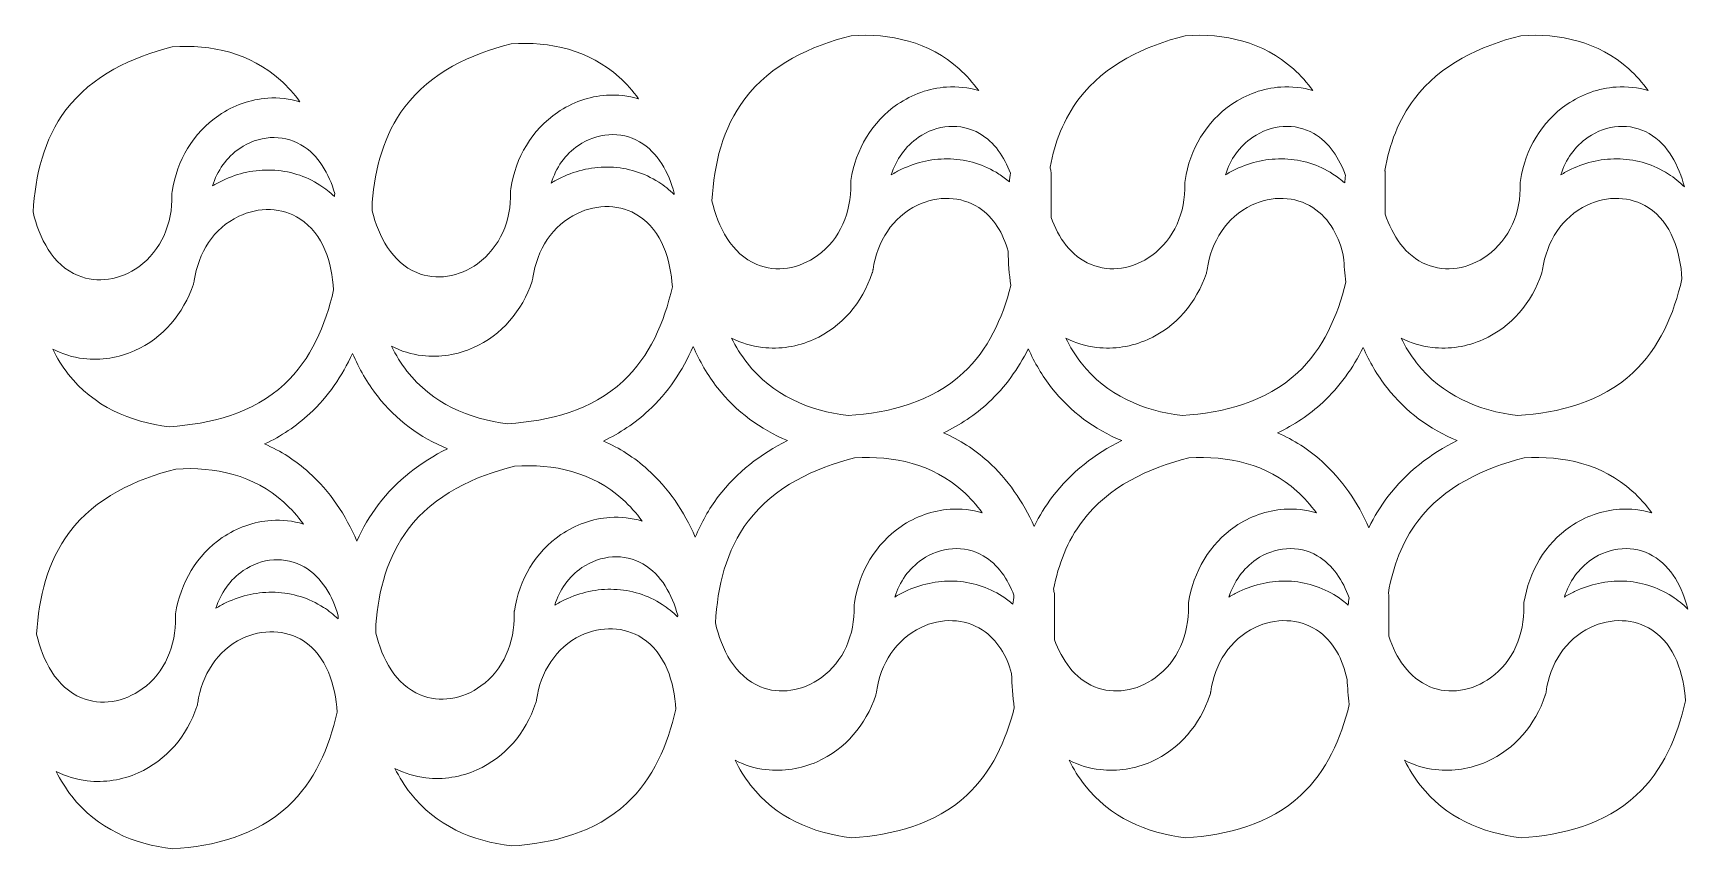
# Model space of a CAD drawing. Header units: millimetres. Extents: x -1200 to 1200, y -590 to 593.
import ezdxf

# ---------------------------------------------------------------- set-up
doc = ezdxf.new("R2010")
doc.units = ezdxf.units.MM
doc.header["$MEASUREMENT"] = 0
doc.layers.add('Layer 1', color=7, linetype='Continuous')

msp = doc.modelspace()

# ---------------------------------------------------------------- linework, layer by layer
at = {"layer": 'Layer 1', "color": 250, "lineweight": 20}
for points, knots in [([(-841.3553, 524.9868), (-830.8166, 515.5283), (-821.4278, 504.9476), (-813.106, 493.5135), (-828.1597, 498.0239), (-843.9232, 499.7943), (-859.783, 498.7394), (-885.1334, 497.0533), (-909.6625, 488.2411), (-930.8228, 473.7829), (-967.8955, 448.4522), (-991.4775, 408.435), (-998.4684, 363.321), (-998.4684, 363.321), (-998.5676, 362.6809), (-998.5676, 362.6809), (-998.7662, 361.3993), (-998.8494, 360.1341), (-998.8203, 358.8367), (-998.8203, 358.8367), (-998.8039, 358.1065), (-998.8039, 358.1065), (-997.8886, 317.2079), (-1013.9468, 278.071), (-1046.8988, 254.2897), (-1059.8652, 244.9319), (-1074.8466, 238.5159), (-1090.5328, 236.19), (-1105.5507, 233.963), (-1120.7877, 235.5588), (-1134.9046, 241.3854), (-1171.9002, 256.655), (-1191.2407, 295.9103), (-1200.0935, 333.8792), (-1197.0166, 386.8404), (-1184.5929, 439.1415), (-1152.4071, 481.6684), (-1114.4728, 531.7908), (-1056.6262, 558.3143), (-998.1782, 573.1699), (-941.1204, 576.9624), (-885.3653, 564.4852), (-841.3553, 524.9868)], [0, 0, 0, 0, 0.071428571, 0.071428571, 0.071428571, 0.142857143, 0.142857143, 0.142857143, 0.214285714, 0.214285714, 0.214285714, 0.285714286, 0.285714286, 0.285714286, 0.357142857, 0.357142857, 0.357142857, 0.428571429, 0.428571429, 0.428571429, 0.5, 0.5, 0.5, 0.571428571, 0.571428571, 0.571428571, 0.642857143, 0.642857143, 0.642857143, 0.714285714, 0.714285714, 0.714285714, 0.785714286, 0.785714286, 0.785714286, 0.857142857, 0.857142857, 0.857142857, 0.928571429, 0.928571429, 0.928571429, 1, 1, 1, 1]), ([(-555.6446, 258.5903), (-568.6109, 249.2325), (-583.5924, 242.8166), (-599.2787, 240.4907), (-614.2964, 238.2637), (-629.5335, 239.8594), (-643.6504, 245.686), (-679.7482, 260.5851), (-699.0728, 298.3932), (-708.1764, 335.4173), (-708.1764, 335.4173), (-708.1764, 347.7489), (-708.1764, 347.7489), (-704.1763, 397.5398), (-691.3592, 446.0576), (-661.153, 485.969), (-623.2187, 536.0913), (-565.372, 562.6149), (-506.924, 577.4705), (-449.8664, 581.263), (-394.111, 568.7858), (-350.1011, 529.2875), (-339.5624, 519.829), (-330.1735, 509.2482), (-321.8518, 497.8141), (-336.9054, 502.3245), (-352.669, 504.0949), (-368.529, 503.04), (-393.8793, 501.3539), (-418.4084, 492.5416), (-439.5686, 478.0835), (-476.6392, 452.7543), (-500.2089, 412.7341), (-507.2131, 367.6284), (-507.2131, 367.6284), (-507.3125, 366.9883), (-507.3125, 366.9883), (-507.5121, 365.7024), (-507.5957, 364.433), (-507.5662, 363.1311), (-507.5662, 363.1311), (-507.5497, 362.4009), (-507.5497, 362.4009), (-506.6227, 321.4996), (-522.6936, 282.3709), (-555.6446, 258.5903)], [0, 0, 0, 0, 0.066666667, 0.066666667, 0.066666667, 0.133333333, 0.133333333, 0.133333333, 0.2, 0.2, 0.2, 0.266666667, 0.266666667, 0.266666667, 0.333333333, 0.333333333, 0.333333333, 0.4, 0.4, 0.4, 0.466666667, 0.466666667, 0.466666667, 0.533333333, 0.533333333, 0.533333333, 0.6, 0.6, 0.6, 0.666666667, 0.666666667, 0.666666667, 0.733333333, 0.733333333, 0.733333333, 0.8, 0.8, 0.8, 0.866666667, 0.866666667, 0.866666667, 0.933333333, 0.933333333, 0.933333333, 1, 1, 1, 1]), ([(-14.3099, 374.2643), (-13.3887, 333.3644), (-29.4535, 294.2316), (-62.4049, 270.4507), (-75.3712, 261.0929), (-90.3527, 254.677), (-106.0389, 252.351), (-121.0568, 250.1241), (-136.2938, 251.7198), (-150.4107, 257.5464), (-187.4063, 272.8161), (-206.7466, 312.0713), (-215.5995, 350.0401), (-212.5226, 403.0015), (-200.099, 455.3024), (-167.9131, 497.8295), (-129.9789, 547.9518), (-72.1321, 574.4753), (-13.6841, 589.3308), (43.3734, 593.1234), (99.1287, 580.6461), (143.1386, 541.1477), (153.6774, 531.6894), (163.0662, 521.1087), (171.388, 509.6745), (156.3344, 514.1849), (140.5709, 515.9552), (124.7109, 514.9005), (99.3607, 513.2145), (74.8315, 504.402), (53.6713, 489.944), (16.5995, 464.614), (-6.9762, 424.5953), (-13.9738, 379.4854), (-13.9738, 379.4854), (-14.0731, 378.8453), (-14.0731, 378.8453), (-14.2723, 377.5616), (-14.3557, 376.2942), (-14.3264, 374.9945), (-14.3264, 374.9945), (-14.3099, 374.2643), (-14.3099, 374.2643)], [0, 0, 0, 0, 0.071428571, 0.071428571, 0.071428571, 0.142857143, 0.142857143, 0.142857143, 0.214285714, 0.214285714, 0.214285714, 0.285714286, 0.285714286, 0.285714286, 0.357142857, 0.357142857, 0.357142857, 0.428571429, 0.428571429, 0.428571429, 0.5, 0.5, 0.5, 0.571428571, 0.571428571, 0.571428571, 0.642857143, 0.642857143, 0.642857143, 0.714285714, 0.714285714, 0.714285714, 0.785714286, 0.785714286, 0.785714286, 0.857142857, 0.857142857, 0.857142857, 0.928571429, 0.928571429, 0.928571429, 1, 1, 1, 1]), ([(627.7658, 541.1477), (638.3046, 531.6894), (647.6934, 521.1087), (656.0152, 509.6745), (640.9615, 514.1849), (625.198, 515.9553), (609.338, 514.9005), (583.9878, 513.2145), (559.4586, 504.402), (538.2985, 489.944), (501.2268, 464.614), (477.6509, 424.5952), (470.6534, 379.4854), (470.6534, 379.4854), (470.5541, 378.8453), (470.5541, 378.8453), (470.3549, 377.5616), (470.2715, 376.2942), (470.3008, 374.9945), (470.3008, 374.9945), (470.3173, 374.2643), (470.3173, 374.2643), (471.2385, 333.3644), (455.1737, 294.2316), (422.2223, 270.4507), (409.256, 261.0929), (394.2744, 254.677), (378.5883, 252.351), (363.5704, 250.1241), (348.3334, 251.7198), (334.2165, 257.5464), (305.0939, 269.5665), (286.9619, 296.4002), (276.2248, 325.7366), (276.2866, 326.4102), (276.3176, 327.087), (276.3176, 327.7648), (276.3176, 327.7648), (276.3176, 389.0743), (276.3176, 389.0743), (276.3176, 390.3752), (276.2057, 391.6411), (275.9774, 392.9206), (275.6271, 394.8835), (275.2642, 396.8441), (274.8893, 398.8023), (281.7616, 434.8192), (294.6739, 468.7079), (316.714, 497.8295), (354.6483, 547.9517), (412.495, 574.4753), (470.9429, 589.3308), (528.0005, 593.1234), (583.7559, 580.6461), (627.7658, 541.1477)], [0, 0, 0, 0, 0.055555556, 0.055555556, 0.055555556, 0.111111111, 0.111111111, 0.111111111, 0.166666667, 0.166666667, 0.166666667, 0.222222222, 0.222222222, 0.222222222, 0.277777778, 0.277777778, 0.277777778, 0.333333333, 0.333333333, 0.333333333, 0.388888889, 0.388888889, 0.388888889, 0.444444444, 0.444444444, 0.444444444, 0.5, 0.5, 0.5, 0.555555556, 0.555555556, 0.555555556, 0.611111111, 0.611111111, 0.611111111, 0.666666667, 0.666666667, 0.666666667, 0.722222222, 0.722222222, 0.722222222, 0.777777778, 0.777777778, 0.777777778, 0.833333333, 0.833333333, 0.833333333, 0.888888889, 0.888888889, 0.888888889, 0.944444444, 0.944444444, 0.944444444, 1, 1, 1, 1]), ([(957.38, 589.3308), (1014.4377, 593.1234), (1070.1931, 580.6461), (1114.203, 541.1478), (1124.7417, 531.6894), (1134.1306, 521.1086), (1142.4524, 509.6744), (1127.3986, 514.1849), (1111.635, 515.9553), (1095.775, 514.9005), (1070.425, 513.2145), (1045.8958, 504.402), (1024.7357, 489.944), (987.6639, 464.614), (964.088, 424.5953), (957.0905, 379.4854), (957.0905, 379.4854), (956.9912, 378.8453), (956.9912, 378.8453), (956.792, 377.5616), (956.7086, 376.2942), (956.7379, 374.9945), (956.7379, 374.9945), (956.7544, 374.2643), (956.7544, 374.2643), (957.6755, 333.3643), (941.6109, 294.2317), (908.6594, 270.4507), (895.6931, 261.0929), (880.7115, 254.677), (865.0253, 252.351), (850.0075, 250.1241), (834.7705, 251.7198), (820.6536, 257.5464), (789.903, 270.2386), (771.4093, 299.4518), (760.9448, 330.6335), (760.9448, 330.6335), (760.9448, 389.0743), (760.9448, 389.0743), (760.9448, 390.3753), (760.8328, 391.6413), (760.6045, 392.9208), (760.5464, 393.2463), (760.4879, 393.5717), (760.429, 393.897), (767.0405, 431.6847), (780.08, 467.3457), (803.1511, 497.8295), (841.0853, 547.9517), (898.9321, 574.4753), (957.38, 589.3308)], [0, 0, 0, 0, 0.058823529, 0.058823529, 0.058823529, 0.117647059, 0.117647059, 0.117647059, 0.176470588, 0.176470588, 0.176470588, 0.235294118, 0.235294118, 0.235294118, 0.294117647, 0.294117647, 0.294117647, 0.352941176, 0.352941176, 0.352941176, 0.411764706, 0.411764706, 0.411764706, 0.470588235, 0.470588235, 0.470588235, 0.529411765, 0.529411765, 0.529411765, 0.588235294, 0.588235294, 0.588235294, 0.647058824, 0.647058824, 0.647058824, 0.705882353, 0.705882353, 0.705882353, 0.764705882, 0.764705882, 0.764705882, 0.823529412, 0.823529412, 0.823529412, 0.882352941, 0.882352941, 0.882352941, 0.941176471, 0.941176471, 0.941176471, 1, 1, 1, 1]), ([(172.6079, 447.4527), (194.2046, 435.0089), (208.5017, 413.4035), (217.4158, 390.08), (216.8265, 385.8328), (216.3023, 381.5762), (215.8391, 377.3125), (210.9877, 381.4757), (205.8649, 385.3046), (200.4882, 388.7691), (179.3992, 402.358), (155.328, 409.7052), (130.5144, 410.6371), (106.1328, 411.5529), (81.6385, 406.2206), (59.5108, 395.6677), (54.3909, 393.2261), (49.4, 390.5099), (44.5591, 387.5355), (51.4711, 409.6693), (64.8443, 428.9322), (84.0599, 442.0614), (97.2096, 451.0462), (112.4776, 456.6169), (128.2399, 457.6655), (143.7431, 458.6968), (159.0265, 455.2781), (172.6079, 447.4527)], [0, 0, 0, 0, 0.111111111, 0.111111111, 0.111111111, 0.222222222, 0.222222222, 0.222222222, 0.333333333, 0.333333333, 0.333333333, 0.444444444, 0.444444444, 0.444444444, 0.555555556, 0.555555556, 0.555555556, 0.666666667, 0.666666667, 0.666666667, 0.777777778, 0.777777778, 0.777777778, 0.888888889, 0.888888889, 0.888888889, 1, 1, 1, 1]), ([(657.2352, 447.4527), (679.9509, 434.3642), (694.5638, 411.1755), (703.3706, 386.4805), (702.9114, 382.9485), (702.4964, 379.4106), (702.123, 375.868), (696.788, 380.5915), (691.1115, 384.9057), (685.1154, 388.7693), (664.0263, 402.3581), (639.9551, 409.7052), (615.1415, 410.6371), (590.76, 411.5529), (566.2657, 406.2205), (544.1381, 395.6677), (539.0182, 393.226), (534.0271, 390.5098), (529.186, 387.5353), (536.0981, 409.6693), (549.4714, 428.9322), (568.6871, 442.0614), (581.8368, 451.0462), (597.1048, 456.6169), (612.8671, 457.6655), (628.3705, 458.6968), (643.6536, 455.2782), (657.2352, 447.4527)], [0, 0, 0, 0, 0.111111111, 0.111111111, 0.111111111, 0.222222222, 0.222222222, 0.222222222, 0.333333333, 0.333333333, 0.333333333, 0.444444444, 0.444444444, 0.444444444, 0.555555556, 0.555555556, 0.555555556, 0.666666667, 0.666666667, 0.666666667, 0.777777778, 0.777777778, 0.777777778, 0.888888889, 0.888888889, 0.888888889, 1, 1, 1, 1]), ([(1055.1241, 442.0614), (1068.2739, 451.0462), (1083.5418, 456.6169), (1099.3042, 457.6655), (1114.8076, 458.6968), (1130.0907, 455.2782), (1143.6722, 447.4527), (1171.3658, 431.496), (1186.9197, 400.7069), (1194.8138, 370.0624), (1187.868, 376.9634), (1180.1328, 383.2404), (1171.5525, 388.7691), (1150.4635, 402.358), (1126.3922, 409.7052), (1101.5787, 410.6371), (1077.1971, 411.5529), (1052.7028, 406.2205), (1030.5752, 395.6677), (1025.4553, 393.2261), (1020.4643, 390.5098), (1015.6232, 387.5354), (1022.5353, 409.6693), (1035.9086, 428.9322), (1055.1241, 442.0614)], [0, 0, 0, 0, 0.125, 0.125, 0.125, 0.25, 0.25, 0.25, 0.375, 0.375, 0.375, 0.5, 0.5, 0.5, 0.625, 0.625, 0.625, 0.75, 0.75, 0.75, 0.875, 0.875, 0.875, 1, 1, 1, 1]), ([(-762.5434, 360.4251), (-762.6874, 358.9462), (-762.8245, 357.4667), (-762.9544, 355.9866), (-769.425, 362.1729), (-776.4515, 367.7405), (-784.0058, 372.6081), (-805.0947, 386.1969), (-829.1661, 393.5443), (-853.9796, 394.4762), (-878.3612, 395.3918), (-902.8555, 390.0596), (-924.9831, 379.5067), (-930.103, 377.0649), (-935.094, 374.3487), (-939.9351, 371.3743), (-933.023, 393.5082), (-919.6497, 412.7711), (-900.4341, 425.9004), (-887.2843, 434.8851), (-872.0164, 440.4559), (-856.254, 441.5045), (-840.7507, 442.5359), (-825.4675, 439.1172), (-811.886, 431.2917), (-786.1443, 416.4597), (-770.8819, 388.7777), (-762.5434, 360.4251)], [0, 0, 0, 0, 0.111111111, 0.111111111, 0.111111111, 0.222222222, 0.222222222, 0.222222222, 0.333333333, 0.333333333, 0.333333333, 0.444444444, 0.444444444, 0.444444444, 0.555555556, 0.555555556, 0.555555556, 0.666666667, 0.666666667, 0.666666667, 0.777777778, 0.777777778, 0.777777778, 0.888888889, 0.888888889, 0.888888889, 1, 1, 1, 1]), ([(-270.2595, 361.097), (-270.3099, 360.4107), (-270.3589, 359.7243), (-270.4064, 359.0378), (-277.2123, 365.7088), (-284.6652, 371.6983), (-292.7515, 376.9087), (-313.8404, 390.4975), (-337.912, 397.8449), (-362.7254, 398.7768), (-387.1069, 399.6924), (-411.6012, 394.3602), (-433.7288, 383.8074), (-438.8487, 381.3656), (-443.8398, 378.6494), (-448.6809, 375.6749), (-441.7689, 397.8088), (-428.3955, 417.0718), (-409.1799, 430.201), (-396.0301, 439.1857), (-380.7622, 444.7565), (-364.9998, 445.8051), (-349.4965, 446.8364), (-334.2132, 443.4177), (-320.6318, 435.5923), (-293.7983, 420.1312), (-278.3701, 390.7485), (-270.2595, 361.097)], [0, 0, 0, 0, 0.111111111, 0.111111111, 0.111111111, 0.222222222, 0.222222222, 0.222222222, 0.333333333, 0.333333333, 0.333333333, 0.444444444, 0.444444444, 0.444444444, 0.555555556, 0.555555556, 0.555555556, 0.666666667, 0.666666667, 0.666666667, 0.777777778, 0.777777778, 0.777777778, 0.888888889, 0.888888889, 0.888888889, 1, 1, 1, 1]), ([(-764.2246, 220.678), (-776.0171, 169.2144), (-796.8894, 119.981), (-835.6538, 84.0126), (-881.3403, 41.6213), (-942.728, 26.1984), (-1002.5989, 22.3291), (-1059.6039, 29.111), (-1112.3325, 51.7024), (-1149.0997, 98.6733), (-1157.8646, 109.8706), (-1165.3272, 121.9551), (-1171.6098, 134.6825), (-1157.6307, 127.5562), (-1142.5079, 122.9615), (-1126.7879, 121.0918), (-1101.5889, 118.0948), (-1075.9219, 122.2519), (-1052.6537, 132.6112), (-1011.8771, 150.7657), (-981.9997, 185.894), (-967.616, 229.0358), (-967.616, 229.0358), (-967.4119, 229.6478), (-967.4119, 229.6478), (-967.001, 230.8805), (-966.7075, 232.1177), (-966.5201, 233.4069), (-966.5201, 233.4069), (-966.4152, 234.1289), (-966.4152, 234.1289), (-960.5397, 274.5522), (-938.4222, 309.9812), (-901.9314, 327.384), (-887.6247, 334.2069), (-871.7877, 337.76), (-856.0136, 337.1676), (-840.8148, 336.5967), (-826.0747, 332.2041), (-813.1481, 323.8748), (-779.237, 302.0244), (-766.6474, 259.8183), (-764.2246, 220.678)], [0, 0, 0, 0, 0.071428571, 0.071428571, 0.071428571, 0.142857143, 0.142857143, 0.142857143, 0.214285714, 0.214285714, 0.214285714, 0.285714286, 0.285714286, 0.285714286, 0.357142857, 0.357142857, 0.357142857, 0.428571429, 0.428571429, 0.428571429, 0.5, 0.5, 0.5, 0.571428571, 0.571428571, 0.571428571, 0.642857143, 0.642857143, 0.642857143, 0.714285714, 0.714285714, 0.714285714, 0.785714286, 0.785714286, 0.785714286, 0.857142857, 0.857142857, 0.857142857, 0.928571429, 0.928571429, 0.928571429, 1, 1, 1, 1]), ([(-321.8939, 328.1754), (-287.9828, 306.3251), (-275.3931, 264.1189), (-272.9704, 224.9786), (-284.7628, 173.5147), (-305.6352, 124.2817), (-344.3997, 88.3131), (-390.0861, 45.922), (-451.4741, 30.499), (-511.3448, 26.6297), (-568.3498, 33.4116), (-621.0784, 56.0031), (-657.8456, 102.9739), (-666.6105, 114.1712), (-674.073, 126.2557), (-680.3556, 138.9832), (-666.3765, 131.8568), (-651.2537, 127.2621), (-635.5338, 125.3924), (-610.3348, 122.3954), (-584.6679, 126.5524), (-561.3996, 136.9118), (-520.6228, 155.0664), (-490.7455, 190.1945), (-476.3618, 233.3364), (-476.3618, 233.3364), (-476.1578, 233.9484), (-476.1578, 233.9484), (-475.7468, 235.181), (-475.4534, 236.4183), (-475.266, 237.7075), (-475.266, 237.7075), (-475.161, 238.4295), (-475.161, 238.4295), (-469.2855, 278.8529), (-447.1681, 314.2817), (-410.6772, 331.6845), (-396.3705, 338.5074), (-380.5336, 342.0606), (-364.7594, 341.4681), (-349.5605, 340.8972), (-334.8206, 336.5046), (-321.8939, 328.1754)], [0, 0, 0, 0, 0.071428571, 0.071428571, 0.071428571, 0.142857143, 0.142857143, 0.142857143, 0.214285714, 0.214285714, 0.214285714, 0.285714286, 0.285714286, 0.285714286, 0.357142857, 0.357142857, 0.357142857, 0.428571429, 0.428571429, 0.428571429, 0.5, 0.5, 0.5, 0.571428571, 0.571428571, 0.571428571, 0.642857143, 0.642857143, 0.642857143, 0.714285714, 0.714285714, 0.714285714, 0.785714286, 0.785714286, 0.785714286, 0.857142857, 0.857142857, 0.857142857, 0.928571429, 0.928571429, 0.928571429, 1, 1, 1, 1]), ([(213.9146, 276.7422), (214.3509, 260.1377), (215.6322, 243.5501), (217.9192, 227.1064), (205.7341, 179.0974), (185.1152, 133.8322), (148.8401, 100.1735), (103.1537, 57.7824), (41.7658, 42.3595), (-18.105, 38.4901), (-75.1101, 45.272), (-127.8386, 67.8636), (-164.6058, 114.8343), (-173.3707, 126.0317), (-180.8333, 138.1162), (-187.1158, 150.8436), (-173.1368, 143.7173), (-158.014, 139.1225), (-142.294, 137.2528), (-117.095, 134.2558), (-91.428, 138.4127), (-68.1597, 148.7721), (-27.382, 166.9272), (2.5009, 202.0531), (16.8791, 245.2001), (16.8791, 245.2001), (17.083, 245.812), (17.083, 245.812), (17.4931, 247.0427), (17.7862, 248.2779), (17.9734, 249.565), (17.9734, 249.565), (18.0784, 250.287), (18.0784, 250.287), (23.9594, 290.7079), (46.0713, 326.1419), (82.5627, 343.545), (96.8693, 350.3679), (112.7062, 353.921), (128.4804, 353.3285), (143.6792, 352.7576), (158.4191, 348.365), (171.3458, 340.0358), (193.55, 325.7287), (206.8939, 302.2385), (213.9146, 276.7422)], [0, 0, 0, 0, 0.066666667, 0.066666667, 0.066666667, 0.133333333, 0.133333333, 0.133333333, 0.2, 0.2, 0.2, 0.266666667, 0.266666667, 0.266666667, 0.333333333, 0.333333333, 0.333333333, 0.4, 0.4, 0.4, 0.466666667, 0.466666667, 0.466666667, 0.533333333, 0.533333333, 0.533333333, 0.6, 0.6, 0.6, 0.666666667, 0.666666667, 0.666666667, 0.733333333, 0.733333333, 0.733333333, 0.8, 0.8, 0.8, 0.866666667, 0.866666667, 0.866666667, 0.933333333, 0.933333333, 0.933333333, 1, 1, 1, 1]), ([(655.973, 340.0358), (680.7296, 324.084), (694.3598, 296.8468), (700.6504, 268.1849), (701.1868, 256.0413), (702.1907, 243.918), (703.7239, 231.8649), (691.7184, 182.1473), (670.9602, 134.9623), (633.4672, 100.1735), (587.7808, 57.7824), (526.393, 42.3595), (466.5222, 38.4901), (409.5171, 45.272), (356.7886, 67.8636), (320.0214, 114.8343), (311.2565, 126.0317), (303.7939, 138.1162), (297.5114, 150.8437), (311.4904, 143.7173), (326.6132, 139.1225), (342.3332, 137.2528), (367.5321, 134.2558), (393.1992, 138.4127), (416.4674, 148.7721), (457.2441, 166.9267), (487.1214, 202.055), (501.5051, 245.1969), (501.5051, 245.1969), (501.7092, 245.8089), (501.7092, 245.8089), (502.1201, 247.0415), (502.4136, 248.2787), (502.601, 249.5679), (502.601, 249.5679), (502.7059, 250.29), (502.7059, 250.29), (508.5814, 290.7134), (530.6989, 326.1422), (567.1897, 343.545), (581.4964, 350.3679), (597.3334, 353.921), (613.1075, 353.3285), (628.3064, 352.7576), (643.0463, 348.365), (655.973, 340.0358)], [0, 0, 0, 0, 0.066666667, 0.066666667, 0.066666667, 0.133333333, 0.133333333, 0.133333333, 0.2, 0.2, 0.2, 0.266666667, 0.266666667, 0.266666667, 0.333333333, 0.333333333, 0.333333333, 0.4, 0.4, 0.4, 0.466666667, 0.466666667, 0.466666667, 0.533333333, 0.533333333, 0.533333333, 0.6, 0.6, 0.6, 0.666666667, 0.666666667, 0.666666667, 0.733333333, 0.733333333, 0.733333333, 0.8, 0.8, 0.8, 0.866666667, 0.866666667, 0.866666667, 0.933333333, 0.933333333, 0.933333333, 1, 1, 1, 1]), ([(783.9485, 150.8436), (797.9276, 143.7173), (813.0504, 139.1225), (828.7703, 137.2528), (853.9693, 134.2558), (879.6364, 138.4127), (902.9046, 148.7723), (943.6823, 166.9272), (973.5652, 202.0531), (987.9433, 245.2001), (987.9433, 245.2001), (988.1473, 245.812), (988.1473, 245.812), (988.5574, 247.0427), (988.8505, 248.2779), (989.0376, 249.565), (989.0376, 249.565), (989.1427, 250.287), (989.1427, 250.287), (995.0236, 290.7079), (1017.1356, 326.1419), (1053.6269, 343.545), (1067.9336, 350.3679), (1083.7705, 353.921), (1099.5447, 353.3285), (1114.7435, 352.7576), (1129.4835, 348.365), (1142.4101, 340.0358), (1176.3212, 318.1853), (1188.9109, 275.9794), (1191.3337, 236.839), (1179.5412, 185.3752), (1158.6689, 136.1421), (1119.9044, 100.1735), (1074.218, 57.7824), (1012.8301, 42.3595), (952.9593, 38.4901), (895.9542, 45.272), (843.2258, 67.8636), (806.4586, 114.8343), (797.6937, 126.0317), (790.2311, 138.1162), (783.9485, 150.8436)], [0, 0, 0, 0, 0.071428571, 0.071428571, 0.071428571, 0.142857143, 0.142857143, 0.142857143, 0.214285714, 0.214285714, 0.214285714, 0.285714286, 0.285714286, 0.285714286, 0.357142857, 0.357142857, 0.357142857, 0.428571429, 0.428571429, 0.428571429, 0.5, 0.5, 0.5, 0.571428571, 0.571428571, 0.571428571, 0.642857143, 0.642857143, 0.642857143, 0.714285714, 0.714285714, 0.714285714, 0.785714286, 0.785714286, 0.785714286, 0.857142857, 0.857142857, 0.857142857, 0.928571429, 0.928571429, 0.928571429, 1, 1, 1, 1]), ([(-736.7223, 128.5585), (-727.412, 106.4806), (-715.509, 85.6913), (-700.7529, 66.8398), (-673.3701, 31.8572), (-638.7202, 6.6363), (-599.1317, -9.69), (-637.9493, -29.0069), (-672.5507, -55.3148), (-699.5356, -90.9695), (-711.8825, -107.2834), (-722.1239, -124.9142), (-730.4157, -143.5772), (-746.7461, -105.7829), (-769.5001, -71.4694), (-800.0954, -44.0101), (-819.4261, -26.6608), (-840.9741, -12.906), (-864.2738, -2.7583), (-840.5184, 8.5004), (-818.4755, 23.0147), (-798.8026, 41.2685), (-772.1292, 66.018), (-751.8986, 95.6652), (-736.7223, 128.5585)], [0, 0, 0, 0, 0.125, 0.125, 0.125, 0.25, 0.25, 0.25, 0.375, 0.375, 0.375, 0.5, 0.5, 0.5, 0.625, 0.625, 0.625, 0.75, 0.75, 0.75, 0.875, 0.875, 0.875, 1, 1, 1, 1]), ([(-207.5131, 78.7001), (-180.1303, 43.7177), (-145.4804, 18.4966), (-105.8918, 2.1703), (-144.7096, -17.1465), (-179.311, -43.4543), (-206.2958, -79.1092), (-220.0027, -97.22), (-231.0852, -116.9093), (-239.7974, -137.8124), (-256.0824, -100.5927), (-278.6431, -66.8123), (-308.8412, -39.7096), (-328.1719, -22.3602), (-349.72, -8.6054), (-373.0196, 1.5423), (-349.2642, 12.801), (-327.2212, 27.3153), (-307.5483, 45.5691), (-279.2273, 71.8473), (-258.2196, 103.5922), (-242.7965, 138.8053), (-233.5887, 117.3254), (-221.9071, 97.0887), (-207.5131, 78.7001)], [0, 0, 0, 0, 0.125, 0.125, 0.125, 0.25, 0.25, 0.25, 0.375, 0.375, 0.375, 0.5, 0.5, 0.5, 0.625, 0.625, 0.625, 0.75, 0.75, 0.75, 0.875, 0.875, 0.875, 1, 1, 1, 1]), ([(277.114, 78.7001), (304.4969, 43.7177), (339.1468, 18.4966), (378.7352, 2.1703), (339.9176, -17.1465), (305.3163, -43.4543), (278.3314, -79.1092), (268.0998, -92.6281), (259.2839, -107.0944), (251.8298, -122.3226), (235.6621, -86.5131), (213.5675, -54.0282), (184.3986, -27.8492), (165.0678, -10.4998), (143.5198, 3.2549), (120.2201, 13.4027), (143.9756, 24.6614), (166.0185, 39.1756), (185.6915, 57.4295), (209.7565, 79.7588), (228.6515, 106.1568), (243.3062, 135.4239), (252.2826, 115.1888), (263.4912, 96.1037), (277.114, 78.7001)], [0, 0, 0, 0, 0.125, 0.125, 0.125, 0.25, 0.25, 0.25, 0.375, 0.375, 0.375, 0.5, 0.5, 0.5, 0.625, 0.625, 0.625, 0.75, 0.75, 0.75, 0.875, 0.875, 0.875, 1, 1, 1, 1]), ([(763.5511, 78.7001), (790.934, 43.7177), (825.5839, 18.4966), (865.1724, 2.1703), (826.3548, -17.1465), (791.7534, -43.4543), (764.7685, -79.1092), (754.0973, -93.2088), (744.9734, -108.3286), (737.3261, -124.265), (721.0893, -87.6976), (698.734, -54.5122), (669.0258, -27.8492), (649.695, -10.4998), (628.147, 3.2549), (604.8473, 13.4027), (628.6027, 24.6614), (650.6457, 39.1756), (670.3186, 57.4295), (694.9302, 80.2659), (714.1153, 107.3379), (728.8928, 137.3601), (738.006, 116.4106), (749.4889, 96.6651), (763.5511, 78.7001)], [0, 0, 0, 0, 0.125, 0.125, 0.125, 0.25, 0.25, 0.25, 0.375, 0.375, 0.375, 0.5, 0.5, 0.5, 0.625, 0.625, 0.625, 0.75, 0.75, 0.75, 0.875, 0.875, 0.875, 1, 1, 1, 1]), ([(148.2314, -71.2035), (158.7701, -80.6619), (168.1589, -91.2426), (176.4807, -102.6768), (161.427, -98.1663), (145.6634, -96.396), (129.8036, -97.4509), (104.4533, -99.1369), (79.9242, -107.9492), (58.7639, -122.4073), (21.6923, -147.7373), (-1.8835, -187.756), (-8.881, -232.8659), (-8.881, -232.8659), (-8.9803, -233.506), (-8.9803, -233.506), (-9.1795, -234.7897), (-9.2629, -236.057), (-9.2336, -237.3567), (-9.2336, -237.3567), (-9.2171, -238.0871), (-9.2171, -238.0871), (-8.296, -278.9869), (-24.3607, -318.1196), (-57.3121, -341.9006), (-70.2784, -351.2584), (-85.2599, -357.6744), (-100.9461, -360.0003), (-115.9639, -362.2272), (-131.201, -360.6315), (-145.3179, -354.8049), (-182.3135, -339.5353), (-201.6539, -300.28), (-210.5068, -262.3112), (-207.4299, -209.35), (-195.0062, -157.0488), (-162.8204, -114.5218), (-124.8862, -64.3996), (-67.0393, -37.8761), (-8.5915, -23.0205), (48.4662, -19.228), (104.2215, -31.7052), (148.2314, -71.2035)], [0, 0, 0, 0, 0.071428571, 0.071428571, 0.071428571, 0.142857143, 0.142857143, 0.142857143, 0.214285714, 0.214285714, 0.214285714, 0.285714286, 0.285714286, 0.285714286, 0.357142857, 0.357142857, 0.357142857, 0.428571429, 0.428571429, 0.428571429, 0.5, 0.5, 0.5, 0.571428571, 0.571428571, 0.571428571, 0.642857143, 0.642857143, 0.642857143, 0.714285714, 0.714285714, 0.714285714, 0.785714286, 0.785714286, 0.785714286, 0.857142857, 0.857142857, 0.857142857, 0.928571429, 0.928571429, 0.928571429, 1, 1, 1, 1]), ([(476.0357, -23.0205), (533.0933, -19.228), (588.8487, -31.7052), (632.8586, -71.2036), (643.3973, -80.6619), (652.7861, -91.2426), (661.1079, -102.6767), (646.0542, -98.1663), (630.2907, -96.396), (614.4307, -97.4509), (589.0804, -99.1369), (564.5512, -107.9492), (543.391, -122.4073), (506.3195, -147.7373), (482.7437, -187.756), (475.7462, -232.8659), (475.7462, -232.8659), (475.6469, -233.506), (475.6469, -233.506), (475.4477, -234.7897), (475.3643, -236.057), (475.3936, -237.3567), (475.3936, -237.3567), (475.41, -238.0871), (475.41, -238.0871), (476.3311, -278.9868), (460.2665, -318.1197), (427.3151, -341.9006), (414.3488, -351.2584), (399.3673, -357.6744), (383.681, -360.0003), (368.6633, -362.2272), (353.4262, -360.6315), (339.3093, -354.8049), (310.1869, -342.7848), (292.0546, -315.9512), (281.3176, -286.6148), (281.3794, -285.9413), (281.4104, -285.2645), (281.4104, -284.5866), (281.4104, -284.5866), (281.4104, -223.277), (281.4104, -223.277), (281.4104, -221.9761), (281.2985, -220.7102), (281.0702, -219.4309), (280.7199, -217.4678), (280.3569, -215.5072), (279.9821, -213.5489), (286.8544, -177.5321), (299.7665, -143.6433), (321.8067, -114.5218), (359.741, -64.3996), (417.5877, -37.8761), (476.0357, -23.0205)], [0, 0, 0, 0, 0.055555556, 0.055555556, 0.055555556, 0.111111111, 0.111111111, 0.111111111, 0.166666667, 0.166666667, 0.166666667, 0.222222222, 0.222222222, 0.222222222, 0.277777778, 0.277777778, 0.277777778, 0.333333333, 0.333333333, 0.333333333, 0.388888889, 0.388888889, 0.388888889, 0.444444444, 0.444444444, 0.444444444, 0.5, 0.5, 0.5, 0.555555556, 0.555555556, 0.555555556, 0.611111111, 0.611111111, 0.611111111, 0.666666667, 0.666666667, 0.666666667, 0.722222222, 0.722222222, 0.722222222, 0.777777778, 0.777777778, 0.777777778, 0.833333333, 0.833333333, 0.833333333, 0.888888889, 0.888888889, 0.888888889, 0.944444444, 0.944444444, 0.944444444, 1, 1, 1, 1]), ([(808.2439, -114.5218), (846.1781, -64.3996), (904.0248, -37.8761), (962.4728, -23.0205), (1019.5304, -19.228), (1075.2857, -31.7052), (1119.2957, -71.2035), (1129.8344, -80.6619), (1139.2231, -91.2426), (1147.5449, -102.6767), (1132.4913, -98.1663), (1116.7277, -96.396), (1100.8678, -97.4509), (1075.5175, -99.1369), (1050.9884, -107.9492), (1029.8281, -122.4073), (992.7565, -147.7373), (969.1808, -187.756), (962.1832, -232.8659), (962.1832, -232.8659), (962.084, -233.506), (962.084, -233.506), (961.8847, -234.7897), (961.8014, -236.057), (961.8307, -237.3567), (961.8307, -237.3567), (961.8471, -238.0871), (961.8471, -238.0871), (962.7682, -278.9869), (946.7036, -318.1196), (913.7522, -341.9006), (900.7859, -351.2584), (885.8043, -357.6744), (870.1181, -360.0003), (855.1003, -362.2272), (839.8633, -360.6315), (825.7464, -354.8049), (794.9956, -342.1128), (776.502, -312.8993), (766.0375, -281.7175), (766.0375, -281.7175), (766.0375, -223.277), (766.0375, -223.277), (766.0375, -221.9764), (765.9256, -220.711), (765.6974, -219.4318), (765.6393, -219.106), (765.5807, -218.7803), (765.5217, -218.4545), (772.1332, -180.6668), (785.1728, -145.0056), (808.2439, -114.5218)], [0, 0, 0, 0, 0.058823529, 0.058823529, 0.058823529, 0.117647059, 0.117647059, 0.117647059, 0.176470588, 0.176470588, 0.176470588, 0.235294118, 0.235294118, 0.235294118, 0.294117647, 0.294117647, 0.294117647, 0.352941176, 0.352941176, 0.352941176, 0.411764706, 0.411764706, 0.411764706, 0.470588235, 0.470588235, 0.470588235, 0.529411765, 0.529411765, 0.529411765, 0.588235294, 0.588235294, 0.588235294, 0.647058824, 0.647058824, 0.647058824, 0.705882353, 0.705882353, 0.705882353, 0.764705882, 0.764705882, 0.764705882, 0.823529412, 0.823529412, 0.823529412, 0.882352941, 0.882352941, 0.882352941, 0.941176471, 0.941176471, 0.941176471, 1, 1, 1, 1]), ([(-836.2625, -87.3647), (-825.7238, -96.823), (-816.3351, -107.4037), (-808.0133, -118.8378), (-823.0669, -114.3273), (-838.8304, -112.5569), (-854.6904, -113.6118), (-880.0407, -115.2979), (-904.5698, -124.1103), (-925.7301, -138.5684), (-962.8027, -163.8991), (-986.3847, -203.9163), (-993.3757, -249.0303), (-993.3757, -249.0303), (-993.4749, -249.6704), (-993.4749, -249.6704), (-993.6734, -250.952), (-993.7566, -252.2172), (-993.7275, -253.5146), (-993.7275, -253.5146), (-993.7112, -254.2448), (-993.7112, -254.2448), (-992.7958, -295.1434), (-1008.8541, -334.2803), (-1041.8061, -358.0616), (-1054.7724, -367.4195), (-1069.7538, -373.8353), (-1085.4401, -376.1613), (-1100.4579, -378.3882), (-1115.695, -376.7925), (-1129.8119, -370.966), (-1166.8075, -355.6963), (-1186.1479, -316.4408), (-1195.0008, -278.4721), (-1191.9238, -225.5108), (-1179.5001, -173.21), (-1147.3143, -130.6829), (-1109.3801, -80.5606), (-1051.5333, -54.037), (-993.0854, -39.1814), (-936.0276, -35.3889), (-880.2726, -47.8662), (-836.2625, -87.3647)], [0, 0, 0, 0, 0.071428571, 0.071428571, 0.071428571, 0.142857143, 0.142857143, 0.142857143, 0.214285714, 0.214285714, 0.214285714, 0.285714286, 0.285714286, 0.285714286, 0.357142857, 0.357142857, 0.357142857, 0.428571429, 0.428571429, 0.428571429, 0.5, 0.5, 0.5, 0.571428571, 0.571428571, 0.571428571, 0.642857143, 0.642857143, 0.642857143, 0.714285714, 0.714285714, 0.714285714, 0.785714286, 0.785714286, 0.785714286, 0.857142857, 0.857142857, 0.857142857, 0.928571429, 0.928571429, 0.928571429, 1, 1, 1, 1]), ([(-501.8312, -34.8808), (-444.7737, -31.0883), (-389.0183, -43.5655), (-345.0083, -83.064), (-334.4695, -92.5223), (-325.0808, -103.1031), (-316.759, -114.5373), (-331.8126, -110.0268), (-347.5762, -108.2565), (-363.4362, -109.3113), (-388.7864, -110.9974), (-413.3155, -119.8098), (-434.4757, -134.2678), (-471.5475, -159.5977), (-495.1233, -199.6163), (-502.1209, -244.7263), (-502.1209, -244.7263), (-502.2202, -245.3664), (-502.2202, -245.3664), (-502.4195, -246.6512), (-502.5028, -247.9195), (-502.4734, -249.2202), (-502.4734, -249.2202), (-502.4569, -249.9504), (-502.4569, -249.9504), (-501.5299, -290.8517), (-517.6009, -329.9805), (-550.5519, -353.7611), (-563.5181, -363.1188), (-578.4996, -369.5347), (-594.1859, -371.8607), (-609.2037, -374.0876), (-624.4408, -372.492), (-638.5578, -366.6654), (-674.6554, -351.7663), (-693.98, -313.958), (-703.0836, -276.934), (-703.0836, -276.934), (-703.0836, -264.6024), (-703.0836, -264.6024), (-699.0836, -214.8116), (-686.2664, -166.2937), (-656.0602, -126.3823), (-618.1259, -76.26), (-560.2793, -49.7364), (-501.8312, -34.8808)], [0, 0, 0, 0, 0.066666667, 0.066666667, 0.066666667, 0.133333333, 0.133333333, 0.133333333, 0.2, 0.2, 0.2, 0.266666667, 0.266666667, 0.266666667, 0.333333333, 0.333333333, 0.333333333, 0.4, 0.4, 0.4, 0.466666667, 0.466666667, 0.466666667, 0.533333333, 0.533333333, 0.533333333, 0.6, 0.6, 0.6, 0.666666667, 0.666666667, 0.666666667, 0.733333333, 0.733333333, 0.733333333, 0.8, 0.8, 0.8, 0.866666667, 0.866666667, 0.866666667, 0.933333333, 0.933333333, 0.933333333, 1, 1, 1, 1]), ([(-359.907, -166.5462), (-344.4037, -165.5149), (-329.1206, -168.9336), (-315.5391, -176.759), (-288.7055, -192.2202), (-273.2773, -221.6027), (-265.1667, -251.2546), (-265.2171, -251.9407), (-265.2661, -252.6271), (-265.3136, -253.3135), (-272.1196, -246.6425), (-279.5725, -240.653), (-287.6589, -235.4425), (-308.7477, -221.8537), (-332.8192, -214.5064), (-357.6326, -213.5746), (-382.0142, -212.6589), (-406.5085, -217.9912), (-428.6361, -228.5439), (-433.7561, -230.9856), (-438.7471, -233.7018), (-443.5881, -236.6763), (-436.676, -214.5424), (-423.3027, -195.2797), (-404.0871, -182.1504), (-390.9372, -173.1656), (-375.6695, -167.5948), (-359.907, -166.5462)], [0, 0, 0, 0, 0.111111111, 0.111111111, 0.111111111, 0.222222222, 0.222222222, 0.222222222, 0.333333333, 0.333333333, 0.333333333, 0.444444444, 0.444444444, 0.444444444, 0.555555556, 0.555555556, 0.555555556, 0.666666667, 0.666666667, 0.666666667, 0.777777778, 0.777777778, 0.777777778, 0.888888889, 0.888888889, 0.888888889, 1, 1, 1, 1]), ([(133.3327, -154.6858), (148.836, -153.6545), (164.1192, -157.0732), (177.7007, -164.8987), (199.2973, -177.3423), (213.5945, -198.948), (222.5084, -222.2714), (221.9193, -226.5186), (221.3949, -230.7752), (220.9318, -235.0389), (216.0804, -230.8756), (210.9577, -227.0466), (205.581, -223.5822), (184.492, -209.9934), (160.4207, -202.6462), (135.6072, -201.7142), (111.2256, -200.7985), (86.7313, -206.1307), (64.6036, -216.6836), (59.4837, -219.1253), (54.4927, -221.8415), (49.6517, -224.816), (56.5638, -202.682), (69.9371, -183.4192), (89.1526, -170.2899), (102.3025, -161.305), (117.5703, -155.7344), (133.3327, -154.6858)], [0, 0, 0, 0, 0.111111111, 0.111111111, 0.111111111, 0.222222222, 0.222222222, 0.222222222, 0.333333333, 0.333333333, 0.333333333, 0.444444444, 0.444444444, 0.444444444, 0.555555556, 0.555555556, 0.555555556, 0.666666667, 0.666666667, 0.666666667, 0.777777778, 0.777777778, 0.777777778, 0.888888889, 0.888888889, 0.888888889, 1, 1, 1, 1]), ([(573.7798, -170.2899), (586.9297, -161.305), (602.1975, -155.7344), (617.9599, -154.6858), (633.4632, -153.6545), (648.7465, -157.0732), (662.3279, -164.8987), (685.0436, -177.9871), (699.6565, -201.1756), (708.4633, -225.8704), (708.0041, -229.4025), (707.5888, -232.9404), (707.2154, -236.4832), (701.8804, -231.7596), (696.204, -227.4457), (690.2081, -223.5821), (669.1192, -209.9934), (645.0477, -202.6462), (620.2343, -201.7142), (595.8527, -200.7985), (571.3584, -206.1308), (549.2308, -216.6836), (544.1109, -219.1252), (539.1199, -221.8415), (534.2788, -224.816), (541.191, -202.682), (554.5643, -183.4192), (573.7798, -170.2899)], [0, 0, 0, 0, 0.111111111, 0.111111111, 0.111111111, 0.222222222, 0.222222222, 0.222222222, 0.333333333, 0.333333333, 0.333333333, 0.444444444, 0.444444444, 0.444444444, 0.555555556, 0.555555556, 0.555555556, 0.666666667, 0.666666667, 0.666666667, 0.777777778, 0.777777778, 0.777777778, 0.888888889, 0.888888889, 0.888888889, 1, 1, 1, 1]), ([(1060.2169, -170.2899), (1073.3668, -161.305), (1088.6346, -155.7344), (1104.397, -154.6858), (1119.9004, -153.6545), (1135.1834, -157.0731), (1148.765, -164.8987), (1176.4587, -180.8553), (1192.0125, -211.6443), (1199.9065, -242.2888), (1192.9608, -235.3879), (1185.2255, -229.1109), (1176.6452, -223.5822), (1155.5563, -209.9934), (1131.485, -202.6462), (1106.6715, -201.7142), (1082.2899, -200.7985), (1057.7956, -206.1307), (1035.668, -216.6836), (1030.548, -219.1253), (1025.5569, -221.8415), (1020.7159, -224.8161), (1027.6279, -202.682), (1041.0013, -183.4192), (1060.2169, -170.2899)], [0, 0, 0, 0, 0.125, 0.125, 0.125, 0.25, 0.25, 0.25, 0.375, 0.375, 0.375, 0.5, 0.5, 0.5, 0.625, 0.625, 0.625, 0.75, 0.75, 0.75, 0.875, 0.875, 0.875, 1, 1, 1, 1]), ([(-806.7933, -181.0596), (-781.0516, -195.8916), (-765.7893, -223.5734), (-757.4509, -251.9261), (-757.595, -253.4049), (-757.7319, -254.8843), (-757.8618, -256.3644), (-764.3325, -250.1781), (-771.3588, -244.6106), (-778.9131, -239.743), (-800.002, -226.1543), (-824.0733, -218.807), (-848.8868, -217.8752), (-873.2684, -216.9595), (-897.7628, -222.2916), (-919.8903, -232.8445), (-925.0102, -235.2863), (-930.0012, -238.0025), (-934.8423, -240.977), (-927.9302, -218.8431), (-914.5569, -199.5803), (-895.3414, -186.4509), (-882.1916, -177.4662), (-866.9237, -171.8954), (-851.1613, -170.8468), (-835.658, -169.8155), (-820.3748, -173.2341), (-806.7933, -181.0596)], [0, 0, 0, 0, 0.111111111, 0.111111111, 0.111111111, 0.222222222, 0.222222222, 0.222222222, 0.333333333, 0.333333333, 0.333333333, 0.444444444, 0.444444444, 0.444444444, 0.555555556, 0.555555556, 0.555555556, 0.666666667, 0.666666667, 0.666666667, 0.777777778, 0.777777778, 0.777777778, 0.888888889, 0.888888889, 0.888888889, 1, 1, 1, 1]), ([(219.0072, -335.6089), (219.4436, -352.2135), (220.725, -368.8011), (223.012, -385.2449), (210.8268, -433.2539), (190.2079, -478.5191), (153.9329, -512.1778), (108.2466, -554.569), (46.8585, -569.9918), (-13.0122, -573.8612), (-70.0172, -567.0793), (-122.7458, -544.4878), (-159.513, -497.517), (-168.2779, -486.3196), (-175.7405, -474.2351), (-182.0231, -461.5077), (-168.044, -468.6341), (-152.9212, -473.2287), (-137.2012, -475.0984), (-112.0022, -478.0955), (-86.3352, -473.9385), (-63.0669, -463.5791), (-22.2892, -445.4241), (7.5937, -410.2982), (21.9719, -367.1513), (21.9719, -367.1513), (22.1758, -366.5393), (22.1758, -366.5393), (22.5862, -365.3076), (22.8794, -364.0715), (23.0666, -362.7834), (23.0666, -362.7834), (23.1715, -362.0613), (23.1715, -362.0613), (29.047, -321.638), (51.1646, -286.2092), (87.6554, -268.8063), (101.9621, -261.9833), (117.799, -258.4304), (133.5731, -259.0228), (148.772, -259.5937), (163.5119, -263.9863), (176.4387, -272.3156), (198.6427, -286.6226), (211.9866, -310.1127), (219.0072, -335.6089)], [0, 0, 0, 0, 0.066666667, 0.066666667, 0.066666667, 0.133333333, 0.133333333, 0.133333333, 0.2, 0.2, 0.2, 0.266666667, 0.266666667, 0.266666667, 0.333333333, 0.333333333, 0.333333333, 0.4, 0.4, 0.4, 0.466666667, 0.466666667, 0.466666667, 0.533333333, 0.533333333, 0.533333333, 0.6, 0.6, 0.6, 0.666666667, 0.666666667, 0.666666667, 0.733333333, 0.733333333, 0.733333333, 0.8, 0.8, 0.8, 0.866666667, 0.866666667, 0.866666667, 0.933333333, 0.933333333, 0.933333333, 1, 1, 1, 1]), ([(661.0658, -272.3156), (685.8225, -288.2673), (699.4526, -315.5044), (705.7431, -344.1664), (706.2796, -356.3099), (707.2834, -368.4332), (708.8166, -380.4863), (696.8112, -430.204), (676.0531, -477.3888), (638.56, -512.1778), (592.8737, -554.5691), (531.4856, -569.9918), (471.6149, -573.8612), (414.6098, -567.0793), (361.8814, -544.4877), (325.1141, -497.517), (316.3492, -486.3196), (308.8866, -474.235), (302.604, -461.5076), (316.5831, -468.634), (331.706, -473.2287), (347.4259, -475.0984), (372.6249, -478.0955), (398.2918, -473.9385), (421.5601, -463.5791), (462.3369, -445.4245), (492.2142, -410.2964), (506.5979, -367.1544), (506.5979, -367.1544), (506.8019, -366.5425), (506.8019, -366.5425), (507.2129, -365.3098), (507.5064, -364.0726), (507.6937, -362.7834), (507.6937, -362.7834), (507.7987, -362.0613), (507.7987, -362.0613), (513.6742, -321.638), (535.7917, -286.2092), (572.2825, -268.8063), (586.5892, -261.9833), (602.4261, -258.4304), (618.2003, -259.0228), (633.3991, -259.5937), (648.1392, -263.9863), (661.0658, -272.3156)], [0, 0, 0, 0, 0.066666667, 0.066666667, 0.066666667, 0.133333333, 0.133333333, 0.133333333, 0.2, 0.2, 0.2, 0.266666667, 0.266666667, 0.266666667, 0.333333333, 0.333333333, 0.333333333, 0.4, 0.4, 0.4, 0.466666667, 0.466666667, 0.466666667, 0.533333333, 0.533333333, 0.533333333, 0.6, 0.6, 0.6, 0.666666667, 0.666666667, 0.666666667, 0.733333333, 0.733333333, 0.733333333, 0.8, 0.8, 0.8, 0.866666667, 0.866666667, 0.866666667, 0.933333333, 0.933333333, 0.933333333, 1, 1, 1, 1]), ([(1058.7197, -268.8063), (1073.0263, -261.9833), (1088.8632, -258.4304), (1104.6374, -259.0228), (1119.8363, -259.5937), (1134.5762, -263.9863), (1147.5029, -272.3156), (1181.414, -294.1659), (1194.0037, -336.3718), (1196.4264, -375.5122), (1184.634, -426.9761), (1163.7617, -476.2092), (1124.9972, -512.1778), (1079.3107, -554.5691), (1017.9227, -569.9918), (958.052, -573.8612), (901.047, -567.0793), (848.3185, -544.4877), (811.5512, -497.517), (802.7863, -486.3196), (795.3238, -474.2351), (789.0412, -461.5076), (803.0203, -468.6341), (818.1431, -473.2287), (833.8631, -475.0984), (859.062, -478.0955), (884.729, -473.9385), (907.9972, -463.5791), (948.7739, -445.4245), (978.6512, -410.2964), (993.035, -367.1544), (993.035, -367.1544), (993.239, -366.5425), (993.239, -366.5425), (993.65, -365.3098), (993.9434, -364.0726), (994.1308, -362.7834), (994.1308, -362.7834), (994.2358, -362.0613), (994.2358, -362.0613), (1000.1113, -321.638), (1022.2289, -286.2092), (1058.7197, -268.8063)], [0, 0, 0, 0, 0.071428571, 0.071428571, 0.071428571, 0.142857143, 0.142857143, 0.142857143, 0.214285714, 0.214285714, 0.214285714, 0.285714286, 0.285714286, 0.285714286, 0.357142857, 0.357142857, 0.357142857, 0.428571429, 0.428571429, 0.428571429, 0.5, 0.5, 0.5, 0.571428571, 0.571428571, 0.571428571, 0.642857143, 0.642857143, 0.642857143, 0.714285714, 0.714285714, 0.714285714, 0.785714286, 0.785714286, 0.785714286, 0.857142857, 0.857142857, 0.857142857, 0.928571429, 0.928571429, 0.928571429, 1, 1, 1, 1]), ([(-808.0554, -288.4765), (-774.1444, -310.3269), (-761.5546, -352.5329), (-759.1319, -391.6733), (-770.9243, -443.1371), (-791.7966, -492.3702), (-830.5611, -528.3388), (-876.2475, -570.7299), (-937.6355, -586.1528), (-997.5062, -590.0222), (-1054.5112, -583.2402), (-1107.2398, -560.6489), (-1144.0071, -513.678), (-1152.772, -502.4807), (-1160.2345, -490.3962), (-1166.5171, -477.6687), (-1152.538, -484.7951), (-1137.4151, -489.3898), (-1121.6951, -491.2595), (-1096.4962, -494.2565), (-1070.8291, -490.0995), (-1047.561, -479.74), (-1006.7832, -461.585), (-976.9004, -426.4592), (-962.5222, -383.3123), (-962.5222, -383.3123), (-962.3182, -382.7003), (-962.3182, -382.7003), (-961.9078, -381.4685), (-961.6146, -380.2323), (-961.4273, -378.944), (-961.4273, -378.944), (-961.3223, -378.2219), (-961.3223, -378.2219), (-955.4476, -337.7982), (-933.3293, -302.37), (-896.8386, -284.9673), (-882.532, -278.1444), (-866.6951, -274.5913), (-850.9209, -275.1838), (-835.7221, -275.7547), (-820.982, -280.1473), (-808.0554, -288.4765)], [0, 0, 0, 0, 0.071428571, 0.071428571, 0.071428571, 0.142857143, 0.142857143, 0.142857143, 0.214285714, 0.214285714, 0.214285714, 0.285714286, 0.285714286, 0.285714286, 0.357142857, 0.357142857, 0.357142857, 0.428571429, 0.428571429, 0.428571429, 0.5, 0.5, 0.5, 0.571428571, 0.571428571, 0.571428571, 0.642857143, 0.642857143, 0.642857143, 0.714285714, 0.714285714, 0.714285714, 0.785714286, 0.785714286, 0.785714286, 0.857142857, 0.857142857, 0.857142857, 0.928571429, 0.928571429, 0.928571429, 1, 1, 1, 1]), ([(-359.6666, -270.8832), (-344.4678, -271.4541), (-329.7279, -275.8467), (-316.8011, -284.1759), (-282.8901, -306.0262), (-270.3004, -348.2324), (-267.8777, -387.3727), (-279.6701, -438.8366), (-300.5424, -488.0696), (-339.3069, -524.0382), (-384.9934, -566.4293), (-446.3813, -581.8523), (-506.2521, -585.7217), (-563.2571, -578.9398), (-615.9855, -556.3483), (-652.7528, -509.3775), (-661.5177, -498.1801), (-668.9803, -486.0956), (-675.2628, -473.3682), (-661.2837, -480.4945), (-646.1609, -485.0892), (-630.441, -486.9589), (-605.2421, -489.9559), (-579.5751, -485.7989), (-556.3068, -475.4395), (-515.5286, -457.2843), (-485.6439, -422.1593), (-471.2676, -379.0107), (-471.2676, -379.0107), (-471.0637, -378.3986), (-471.0637, -378.3986), (-470.6538, -377.1684), (-470.3609, -375.9337), (-470.1737, -374.6471), (-470.1737, -374.6471), (-470.0687, -373.9252), (-470.0687, -373.9252), (-464.187, -333.5048), (-442.0759, -298.0698), (-405.5844, -280.6668), (-391.2777, -273.8438), (-375.4409, -270.2907), (-359.6666, -270.8832)], [0, 0, 0, 0, 0.071428571, 0.071428571, 0.071428571, 0.142857143, 0.142857143, 0.142857143, 0.214285714, 0.214285714, 0.214285714, 0.285714286, 0.285714286, 0.285714286, 0.357142857, 0.357142857, 0.357142857, 0.428571429, 0.428571429, 0.428571429, 0.5, 0.5, 0.5, 0.571428571, 0.571428571, 0.571428571, 0.642857143, 0.642857143, 0.642857143, 0.714285714, 0.714285714, 0.714285714, 0.785714286, 0.785714286, 0.785714286, 0.857142857, 0.857142857, 0.857142857, 0.928571429, 0.928571429, 0.928571429, 1, 1, 1, 1])]:
    msp.add_open_spline(points, degree=3, knots=knots, dxfattribs=at)

doc.saveas('drawing.dxf')
